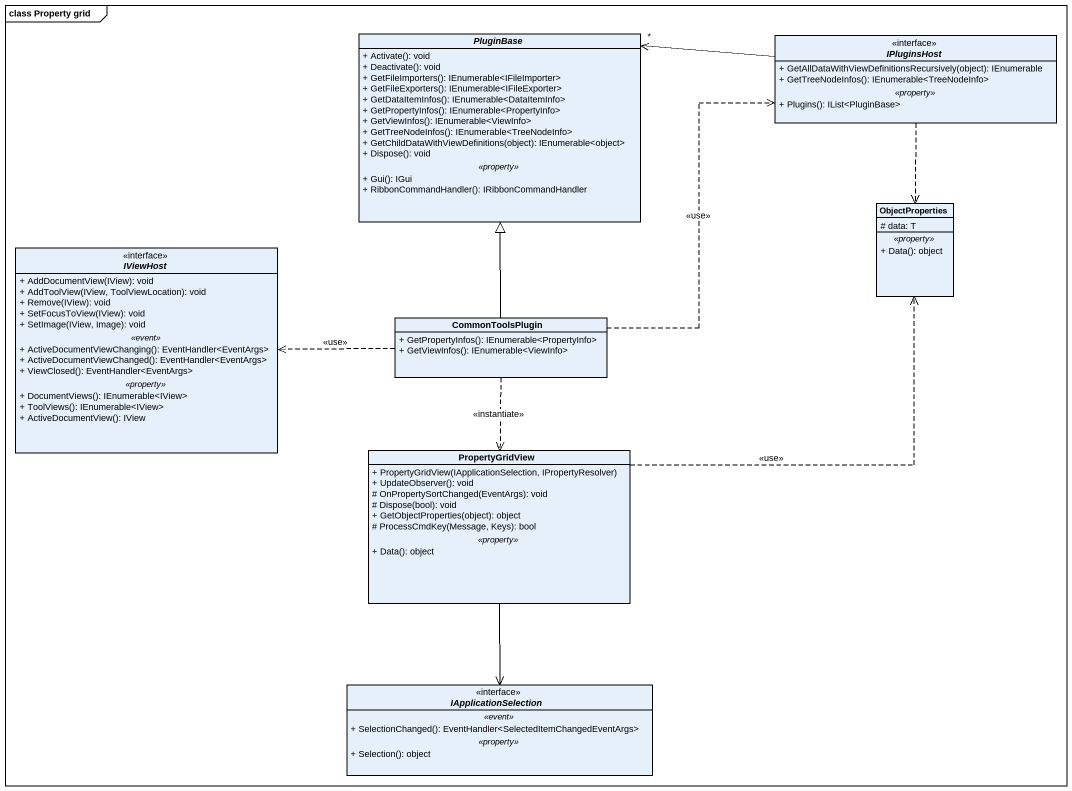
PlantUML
@startuml
mainframe class Property grid
hide circle
hide empty members
skinparam classAttributeIconSize 0
abstract class PluginBase {
  + Activate(): void
  + Deactivate(): void
  + GetFileImporters(): IEnumerable<IFileImporter>
  + GetFileExporters(): IEnumerable<IFileExporter>
  + GetDataItemInfos(): IEnumerable<DataItemInfo>
  + GetPropertyInfos(): IEnumerable<PropertyInfo>
  + GetViewInfos(): IEnumerable<ViewInfo>
  + GetTreeNodeInfos(): IEnumerable<TreeNodeInfo>
  + GetChildDataWithViewDefinitions(object): IEnumerable<object>
  + Dispose(): void
  .. <<property>> ..
  + Gui(): IGui
  + RibbonCommandHandler(): IRibbonCommandHandler
}
interface IPluginsHost {
  + GetAllDataWithViewDefinitionsRecursively(object): IEnumerable
  + GetTreeNodeInfos(): IEnumerable<TreeNodeInfo>
  .. <<property>> ..
  + Plugins(): IList<PluginBase>
}
class ObjectProperties {
  # data: T
  .. <<property>> ..
  + Data(): object
}
interface IViewHost {
  + AddDocumentView(IView): void
  + AddToolView(IView, ToolViewLocation): void
  + Remove(IView): void
  + SetFocusToView(IView): void
  + SetImage(IView, Image): void
  .. <<event>> ..
  + ActiveDocumentViewChanging(): EventHandler<EventArgs>
  + ActiveDocumentViewChanged(): EventHandler<EventArgs>
  + ViewClosed(): EventHandler<EventArgs>
  .. <<property>> ..
  + DocumentViews(): IEnumerable<IView>
  + ToolViews(): IEnumerable<IView>
  + ActiveDocumentView(): IView
}
class CommonToolsPlugin {
  + GetPropertyInfos(): IEnumerable<PropertyInfo>
  + GetViewInfos(): IEnumerable<ViewInfo>
}
class PropertyGridView {
  + PropertyGridView(IApplicationSelection, IPropertyResolver)
  + UpdateObserver(): void
  # OnPropertySortChanged(EventArgs): void
  # Dispose(bool): void
  + GetObjectProperties(object): object
  # ProcessCmdKey(Message, Keys): bool
  .. <<property>> ..
  + Data(): object
}
interface IApplicationSelection {
  .. <<event>> ..
  + SelectionChanged(): EventHandler<SelectedItemChangedEventArgs>
  .. <<property>> ..
  + Selection(): object
}
IPluginsHost -left-> "*" PluginBase
IPluginsHost ..> ObjectProperties
CommonToolsPlugin -up-|> PluginBase
CommonToolsPlugin .up.> IPluginsHost : <<use>>
CommonToolsPlugin .left.> IViewHost : <<use>>
CommonToolsPlugin ..> PropertyGridView : <<instantiate>>
PropertyGridView .up.> ObjectProperties : <<use>>
PropertyGridView --> IApplicationSelection
@enduml
